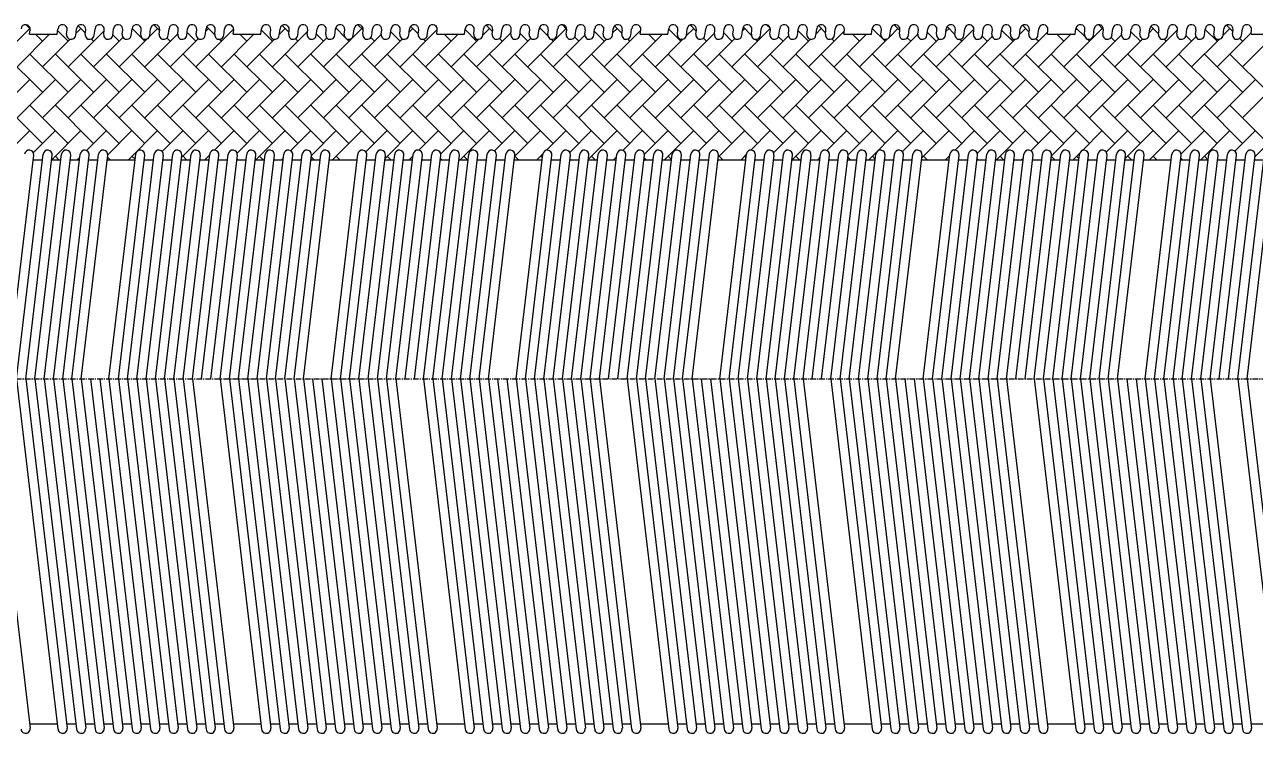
# Model space of a CAD drawing. Extents: x 3 to 1169, y 0 to 271.
# Drawn here: x 618.9 to 891.5, y 114 to 271 of the extents above; entities that cross this region are included whole.
import ezdxf

# ---------------------------------------------------------------- set-up
doc = ezdxf.new("R2010")
doc.units = 0
doc.linetypes.add('CENTER', pattern=[2, 1.25, -0.25, 0.25, -0.25])
doc.layers.get('0').update_dxf_attribs({"linetype": 'CONTINUOUS'})
doc.layers.add('CENTER', color=1, linetype='CENTER')

# ---------------------------------------------------------------- blocks, each defined once
blk = doc.blocks.new('*X8')
at = {"color": 0, "linetype": 'CONTINUOUS'}
for p, q in [((620.01, 270.14), (611.53, 261.65)), ((620.09, 270.06), (619.16, 270.99)), ((631.33, 270.14), (630.22, 269.04)), ((632.3, 269.16), (630.71, 270.76)), ((645.47, 267.31), (642.65, 270.13)), ((648.3, 270.14), (646.5, 268.35)), ((648.76, 269.67), (647.48, 270.95)), ((665.19, 270.06), (656.78, 261.65)), ((659.61, 270.14), (658.98, 269.51)), ((660.96, 268.79), (659.21, 270.54)), ((665.15, 270.25), (664.45, 270.95)), ((676.58, 270.14), (675.3, 268.86)), ((677.42, 269.3), (675.9, 270.82)), ((693.55, 270.14), (685.07, 261.65)), ((687.89, 270.14), (687.74, 269.98)), ((689.79, 268.25), (687.78, 270.25)), ((693.88, 269.81), (692.71, 270.98)), ((704.86, 270.14), (704.06, 269.34)), ((706.08, 268.93), (704.38, 270.63)), ((710.11, 270.55), (709.85, 270.82)), ((721.84, 270.14), (720.38, 268.69)), ((722.54, 269.44), (721.1, 270.88)), ((738.81, 270.14), (730.32, 261.65)), ((733.15, 270.14), (732.82, 269.81)), ((734.79, 268.5), (732.92, 270.37)), ((738.99, 269.95), (737.95, 270.99)), ((750.12, 270.14), (749.14, 269.16)), ((751.19, 269.07), (749.55, 270.71)), ((764.26, 267.31), (761.54, 270.03)), ((767.09, 270.14), (765.45, 268.5)), ((767.65, 269.58), (766.3, 270.93)), ((784.06, 270.14), (775.58, 261.65)), ((778.4, 270.14), (777.89, 269.63)), ((779.86, 268.68), (778.07, 270.47)), ((784.08, 270.12), (783.22, 270.98)), ((795.37, 270.14), (794.22, 268.98)), ((796.31, 269.21), (794.74, 270.78)), ((806.69, 270.14), (806.65, 270.1)), ((809.52, 267.31), (806.66, 270.17)), ((812.34, 270.14), (810.46, 268.25)), ((812.77, 269.72), (811.52, 270.96)), ((829.19, 270.02), (820.83, 261.65)), ((823.66, 270.14), (822.97, 269.46)), ((824.96, 268.83), (823.23, 270.57)), ((829.13, 270.33), (828.53, 270.93)), ((840.63, 270.14), (839.3, 268.81)), ((841.43, 269.34), (839.93, 270.84)), ((857.6, 270.14), (849.11, 261.65)), ((851.94, 270.14), (851.73, 269.93)), ((853.74, 268.34), (851.79, 270.29)), ((857.89, 269.85), (856.75, 270.99)), ((868.91, 270.14), (868.05, 269.28)), ((870.08, 268.97), (868.4, 270.65)), ((885.88, 270.14), (884.38, 268.63)), ((886.54, 269.48), (885.13, 270.9)), ((624.38, 268.86), (617.18, 261.65)), ((622.84, 267.31), (621.3, 268.86)), ((628.94, 267.75), (622.84, 261.65)), ((628.5, 267.31), (626.19, 269.62)), ((636.46, 269.61), (628.5, 261.65)), ((634.15, 267.31), (633.66, 267.8)), ((640.65, 268.15), (634.15, 261.65)), ((639.81, 267.31), (638.39, 268.73)), ((645.96, 267.8), (639.81, 261.65)), ((652.78, 268.97), (645.47, 261.65)), ((651.12, 267.31), (650.4, 268.04)), ((657.34, 267.87), (651.12, 261.65)), ((656.78, 267.31), (654.85, 269.24)), ((662.44, 267.31), (662.02, 267.73)), ((669.64, 268.86), (662.44, 261.65)), ((668.09, 267.31), (666.55, 268.86)), ((674.17, 267.73), (668.09, 261.65)), ((673.75, 267.31), (671.31, 269.75)), ((681.54, 269.44), (673.75, 261.65)), ((679.41, 267.31), (678.86, 267.86)), ((685.82, 268.06), (679.41, 261.65)), ((685.07, 267.31), (683.5, 268.87)), ((690.72, 267.31), (690.18, 267.85)), ((697.86, 268.79), (690.72, 261.65)), ((696.38, 267.31), (695.57, 268.12)), ((702.55, 267.82), (696.38, 261.65)), ((702.04, 267.31), (699.97, 269.38)), ((710.29, 269.91), (702.04, 261.65)), ((707.69, 267.31), (707.26, 267.74)), ((714.89, 268.86), (707.69, 261.65)), ((713.35, 267.31), (711.81, 268.86)), ((719.42, 267.73), (713.35, 261.65)), ((719.01, 267.31), (716.43, 269.89)), ((726.62, 269.26), (719.01, 261.65)), ((724.66, 267.31), (724.06, 267.92)), ((730.99, 267.99), (724.66, 261.65)), ((730.32, 267.31), (728.62, 269.01)), ((735.98, 267.31), (735.53, 267.75)), ((742.96, 268.64), (735.98, 261.65)), ((741.63, 267.31), (740.73, 268.21)), ((747.76, 267.78), (741.63, 261.65)), ((747.29, 267.31), (745.08, 269.52)), ((755.37, 269.74), (747.29, 261.65)), ((752.95, 267.31), (752.48, 267.78)), ((760.15, 268.86), (752.95, 261.65)), ((758.6, 267.31), (757.06, 268.86)), ((764.7, 267.75), (758.6, 261.65)), ((771.69, 269.09), (764.26, 261.65)), ((769.92, 267.31), (769.25, 267.98)), ((776.18, 267.92), (769.92, 261.65)), ((775.58, 267.31), (773.74, 269.15)), ((781.23, 267.31), (780.82, 267.73)), ((788.09, 268.51), (781.23, 261.65)), ((786.89, 267.31), (785.89, 268.31)), ((792.98, 267.74), (786.89, 261.65)), ((792.55, 267.31), (790.2, 269.66)), ((800.45, 269.56), (792.55, 261.65)), ((798.2, 267.31), (797.69, 267.82)), ((805.4, 268.86), (798.2, 261.65)), ((803.86, 267.31), (802.31, 268.86)), ((810.05, 267.85), (803.86, 261.65)), ((816.77, 268.91), (809.52, 261.65)), ((815.17, 267.31), (814.42, 268.06)), ((821.37, 267.86), (815.17, 261.65)), ((820.83, 267.31), (818.85, 269.29)), ((826.49, 267.31), (826.07, 267.73)), ((833.22, 268.39), (826.49, 261.65)), ((832.14, 267.31), (831.03, 268.42)), ((838.22, 267.73), (832.14, 261.65)), ((837.8, 267.31), (835.31, 269.8)), ((845.53, 269.38), (837.8, 261.65)), ((843.46, 267.31), (842.9, 267.87)), ((850.66, 268.86), (843.46, 261.65)), ((849.11, 267.31), (847.57, 268.86)), ((854.77, 267.31), (854.28, 267.81)), ((861.86, 268.74), (854.77, 261.65)), ((860.43, 267.31), (859.59, 268.15)), ((866.58, 267.81), (860.43, 261.65)), ((866.08, 267.31), (863.97, 269.43)), ((874.29, 269.86), (866.08, 261.65)), ((871.74, 267.31), (871.3, 267.75)), ((878.37, 268.28), (871.74, 261.65)), ((877.4, 267.31), (876.16, 268.55)), ((883.48, 267.73), (877.4, 261.65)), ((883.06, 267.31), (880.43, 269.94)), ((890.61, 269.21), (883.06, 261.65)), ((888.71, 267.31), (888.09, 267.94)), ((895.91, 268.86), (888.71, 261.65)), ((622.84, 256), (614.35, 264.48)), ((628.5, 256), (620.01, 264.48)), ((634.15, 256), (625.67, 264.48)), ((639.81, 256), (631.33, 264.48)), ((645.47, 256), (636.98, 264.48)), ((651.12, 256), (642.64, 264.48)), ((656.78, 256), (648.3, 264.48)), ((662.44, 256), (653.95, 264.48)), ((668.09, 256), (659.61, 264.48)), ((673.75, 256), (665.27, 264.48)), ((679.41, 256), (670.92, 264.48)), ((685.07, 256), (676.58, 264.48)), ((690.72, 256), (682.24, 264.48)), ((696.38, 256), (687.89, 264.48)), ((702.04, 256), (693.55, 264.48)), ((707.69, 256), (699.21, 264.48)), ((713.35, 256), (704.86, 264.48)), ((719.01, 256), (710.52, 264.48)), ((724.66, 256), (716.18, 264.48)), ((730.32, 256), (721.84, 264.48)), ((735.98, 256), (727.49, 264.48)), ((741.63, 256), (733.15, 264.48)), ((747.29, 256), (738.81, 264.48)), ((752.95, 256), (744.46, 264.48)), ((758.6, 256), (750.12, 264.48)), ((764.26, 256), (755.78, 264.48)), ((769.92, 256), (761.43, 264.48)), ((775.58, 256), (767.09, 264.48)), ((781.23, 256), (772.75, 264.48)), ((786.89, 256), (778.4, 264.48)), ((792.55, 256), (784.06, 264.48)), ((798.2, 256), (789.72, 264.48)), ((803.86, 256), (795.37, 264.48)), ((809.52, 256), (801.03, 264.48)), ((815.17, 256), (806.69, 264.48)), ((820.83, 256), (812.34, 264.48)), ((826.49, 256), (818, 264.48)), ((832.14, 256), (823.66, 264.48)), ((837.8, 256), (829.32, 264.48)), ((843.46, 256), (834.97, 264.48)), ((849.11, 256), (840.63, 264.48)), ((854.77, 256), (846.29, 264.48)), ((860.43, 256), (851.94, 264.48)), ((866.08, 256), (857.6, 264.48)), ((871.74, 256), (863.26, 264.48)), ((877.4, 256), (868.91, 264.48)), ((883.06, 256), (874.57, 264.48)), ((888.71, 256), (880.23, 264.48)), ((894.37, 256), (885.88, 264.48)), ((620.01, 258.83), (611.53, 250.34)), ((625.67, 258.83), (617.18, 250.34)), ((631.33, 258.83), (622.84, 250.34)), ((636.98, 258.83), (628.5, 250.34)), ((642.64, 258.83), (634.15, 250.34)), ((648.3, 258.83), (639.81, 250.34)), ((653.95, 258.83), (645.47, 250.34)), ((659.61, 258.83), (651.12, 250.34)), ((665.27, 258.83), (656.78, 250.34)), ((670.92, 258.83), (662.44, 250.34)), ((676.58, 258.83), (668.09, 250.34)), ((682.24, 258.83), (673.75, 250.34)), ((687.89, 258.83), (679.41, 250.34)), ((693.55, 258.83), (685.07, 250.34)), ((699.21, 258.83), (690.72, 250.34)), ((704.86, 258.83), (696.38, 250.34)), ((710.52, 258.83), (702.04, 250.34)), ((716.18, 258.83), (707.69, 250.34)), ((721.84, 258.83), (713.35, 250.34)), ((727.49, 258.83), (719.01, 250.34)), ((733.15, 258.83), (724.66, 250.34)), ((738.81, 258.83), (730.32, 250.34)), ((744.46, 258.83), (735.98, 250.34)), ((750.12, 258.83), (741.63, 250.34)), ((755.78, 258.83), (747.29, 250.34)), ((761.43, 258.83), (752.95, 250.34)), ((767.09, 258.83), (758.6, 250.34)), ((772.75, 258.83), (764.26, 250.34)), ((778.4, 258.83), (769.92, 250.34)), ((784.06, 258.83), (775.58, 250.34)), ((789.72, 258.83), (781.23, 250.34)), ((795.37, 258.83), (786.89, 250.34)), ((801.03, 258.83), (792.55, 250.34)), ((806.69, 258.83), (798.2, 250.34)), ((812.34, 258.83), (803.86, 250.34)), ((818, 258.83), (809.52, 250.34)), ((823.66, 258.83), (815.17, 250.34)), ((829.32, 258.83), (820.83, 250.34)), ((834.97, 258.83), (826.49, 250.34)), ((840.63, 258.83), (832.14, 250.34)), ((846.29, 258.83), (837.8, 250.34)), ((851.94, 258.83), (843.46, 250.34)), ((857.6, 258.83), (849.11, 250.34)), ((863.26, 258.83), (854.77, 250.34)), ((868.91, 258.83), (860.43, 250.34)), ((874.57, 258.83), (866.08, 250.34)), ((880.23, 258.83), (871.74, 250.34)), ((885.88, 258.83), (877.4, 250.34)), ((891.54, 258.83), (883.06, 250.34)), ((897.2, 258.83), (888.71, 250.34)), ((622.84, 244.68), (614.35, 253.17)), ((628.5, 244.68), (620.01, 253.17)), ((634.15, 244.68), (625.67, 253.17)), ((639.81, 244.68), (631.33, 253.17)), ((645.47, 244.68), (636.98, 253.17)), ((651.12, 244.68), (642.64, 253.17)), ((656.78, 244.68), (648.3, 253.17)), ((662.44, 244.68), (653.95, 253.17)), ((668.09, 244.68), (659.61, 253.17)), ((673.75, 244.68), (665.27, 253.17)), ((679.41, 244.68), (670.92, 253.17)), ((685.07, 244.68), (676.58, 253.17)), ((690.72, 244.68), (682.24, 253.17)), ((696.38, 244.68), (687.89, 253.17)), ((702.04, 244.68), (693.55, 253.17)), ((707.69, 244.68), (699.21, 253.17)), ((713.35, 244.68), (704.86, 253.17)), ((719.01, 244.68), (710.52, 253.17)), ((724.66, 244.68), (716.18, 253.17)), ((730.32, 244.68), (721.84, 253.17)), ((735.98, 244.68), (727.49, 253.17)), ((741.63, 244.68), (733.15, 253.17)), ((747.29, 244.68), (738.81, 253.17)), ((752.95, 244.68), (744.46, 253.17)), ((758.6, 244.68), (750.12, 253.17)), ((764.26, 244.68), (755.78, 253.17)), ((769.92, 244.68), (761.43, 253.17)), ((775.58, 244.68), (767.09, 253.17)), ((781.23, 244.68), (772.75, 253.17)), ((786.89, 244.68), (778.4, 253.17)), ((792.55, 244.68), (784.06, 253.17)), ((798.2, 244.68), (789.72, 253.17)), ((803.86, 244.68), (795.37, 253.17)), ((809.52, 244.68), (801.03, 253.17)), ((815.17, 244.68), (806.69, 253.17)), ((820.83, 244.68), (812.34, 253.17)), ((826.49, 244.68), (818, 253.17)), ((832.14, 244.68), (823.66, 253.17)), ((837.8, 244.68), (829.32, 253.17)), ((843.46, 244.68), (834.97, 253.17)), ((849.11, 244.68), (840.63, 253.17)), ((854.77, 244.68), (846.29, 253.17)), ((860.43, 244.68), (851.94, 253.17)), ((866.08, 244.68), (857.6, 253.17)), ((871.74, 244.68), (863.26, 253.17)), ((877.4, 244.68), (868.91, 253.17)), ((883.06, 244.68), (874.57, 253.17)), ((888.71, 244.68), (880.23, 253.17)), ((894.37, 244.68), (885.88, 253.17)), ((620.01, 247.51), (615.69, 243.19)), ((625.67, 247.51), (620.79, 242.63)), ((631.33, 247.51), (624.87, 241.06)), ((636.98, 247.51), (632.58, 243.11)), ((642.64, 247.51), (637.3, 242.17)), ((648.3, 247.51), (641.84, 241.06)), ((653.95, 247.51), (649.32, 242.88)), ((659.61, 247.51), (653.63, 241.53)), ((665.27, 247.51), (660.95, 243.19)), ((670.92, 247.51), (665.93, 242.52)), ((676.58, 247.51), (670.12, 241.06)), ((682.24, 247.51), (677.78, 243.06)), ((687.89, 247.51), (682.39, 242)), ((693.55, 247.51), (687.09, 241.06)), ((699.21, 247.51), (694.49, 242.79)), ((704.86, 247.51), (698.71, 241.36)), ((710.52, 247.51), (706.18, 243.17)), ((716.18, 247.51), (711.07, 242.4)), ((721.84, 247.51), (715.38, 241.06)), ((727.49, 247.51), (722.98, 243)), ((733.15, 247.51), (727.46, 241.83)), ((738.81, 247.51), (734.47, 243.17)), ((744.46, 247.51), (739.65, 242.7)), ((750.12, 247.51), (743.79, 241.18)), ((755.78, 247.51), (751.4, 243.14)), ((761.43, 247.51), (756.19, 242.27)), ((767.09, 247.51), (760.63, 241.06)), ((772.75, 247.51), (768.16, 242.93)), ((778.4, 247.51), (772.54, 241.65)), ((784.06, 247.51), (779.74, 243.19)), ((789.72, 247.51), (784.8, 242.6)), ((795.37, 247.51), (788.92, 241.06)), ((801.03, 247.51), (796.61, 243.1)), ((806.69, 247.51), (801.3, 242.12)), ((812.34, 247.51), (805.89, 241.06)), ((818, 247.51), (813.34, 242.85)), ((823.66, 247.51), (817.62, 241.48)), ((829.32, 247.51), (824.99, 243.19)), ((834.97, 247.51), (829.95, 242.49)), ((840.63, 247.51), (834.17, 241.06)), ((846.29, 247.51), (841.81, 243.04)), ((851.94, 247.51), (846.38, 241.95)), ((857.6, 247.51), (853.22, 243.13)), ((863.26, 247.51), (858.51, 242.76)), ((868.91, 247.51), (862.7, 241.3)), ((874.57, 247.51), (868.11, 241.06)), ((880.23, 247.51), (875.08, 242.36)), ((885.88, 247.51), (879.43, 241.06)), ((891.54, 247.51), (887, 242.98)), ((897.2, 247.51), (891.46, 241.77)), ((620.81, 241.06), (620.78, 241.09)), ((626.47, 241.06), (625.67, 241.86)), ((631.07, 241.6), (630.53, 241.06)), ((637.78, 241.06), (637.24, 241.6)), ((643.32, 241.17), (642.64, 241.86)), ((654.75, 241.06), (653.95, 241.86)), ((659.83, 242.08), (658.81, 241.06)), ((659.78, 241.68), (659.61, 241.86)), ((666.07, 241.06), (665.89, 241.23)), ((671.72, 241.06), (670.92, 241.86)), ((676.15, 241.43), (675.78, 241.06)), ((683.04, 241.06), (682.35, 241.74)), ((688.69, 241.06), (687.89, 241.86)), ((700.01, 241.06), (699.21, 241.86)), ((704.91, 241.9), (704.06, 241.06)), ((704.9, 241.82), (704.86, 241.86)), ((711.32, 241.06), (711.01, 241.37)), ((716.98, 241.06), (716.18, 241.86)), ((721.23, 241.25), (721.04, 241.06)), ((728.29, 241.06), (727.49, 241.86)), ((733.67, 242.38), (732.35, 241.06)), ((733.56, 241.45), (733.15, 241.86)), ((745.26, 241.06), (744.46, 241.86)), ((749.99, 241.72), (749.32, 241.06)), ((756.58, 241.06), (756.13, 241.51)), ((762.21, 241.08), (761.43, 241.86)), ((766.31, 241.08), (766.29, 241.06)), ((773.55, 241.06), (772.75, 241.86)), ((778.74, 242.2), (777.6, 241.06)), ((778.67, 241.59), (778.4, 241.86)), ((784.86, 241.06), (784.78, 241.13)), ((790.52, 241.06), (789.72, 241.86)), ((795.07, 241.55), (794.57, 241.06)), ((801.83, 241.06), (801.24, 241.64)), ((807.33, 241.22), (806.69, 241.86)), ((818.8, 241.06), (818, 241.86)), ((823.82, 242.02), (822.86, 241.06)), ((823.79, 241.73), (823.66, 241.86)), ((830.11, 241.06), (829.9, 241.27)), ((835.77, 241.06), (834.97, 241.86)), ((840.15, 241.37), (839.83, 241.06)), ((847.09, 241.06), (846.36, 241.78)), ((852.61, 242.52), (851.14, 241.06)), ((852.44, 241.35), (851.94, 241.86)), ((864.06, 241.06), (863.26, 241.86)), ((869.71, 241.06), (868.91, 241.86)), ((875.37, 241.06), (875.02, 241.41)), ((881.03, 241.06), (880.23, 241.86)), ((885.23, 241.2), (885.08, 241.06))]:
    blk.add_line(p, q, dxfattribs=at)

msp = doc.modelspace()

# ---------------------------------------------------------------- linework, layer by layer
at = {"color": 7, "linetype": 'CONTINUOUS'}
for p, q in [((626.1, 268.86), (626.25, 270.09)), ((630.17, 268.62), (630.35, 270.09)), ((634.27, 268.62), (634.45, 270.09)), ((638.37, 268.62), (638.55, 270.09)), ((642.47, 268.62), (642.65, 270.09)), ((646.57, 268.62), (646.75, 270.09)), ((650.67, 268.62), (650.85, 270.09)), ((654.77, 268.62), (654.95, 270.09)), ((658.87, 268.62), (659.05, 270.09)), ((662.97, 268.62), (663.15, 270.09)), ((671.2, 268.86), (671.35, 270.09)), ((675.27, 268.62), (675.45, 270.09)), ((679.37, 268.62), (679.55, 270.09)), ((683.47, 268.62), (683.65, 270.09)), ((687.57, 268.62), (687.75, 270.09)), ((691.67, 268.62), (691.85, 270.09)), ((695.77, 268.62), (695.95, 270.09)), ((699.87, 268.62), (700.05, 270.09)), ((703.97, 268.62), (704.15, 270.09)), ((708.07, 268.62), (708.25, 270.09)), ((716.3, 268.86), (716.45, 270.09)), ((720.37, 268.62), (720.55, 270.09)), ((724.47, 268.62), (724.65, 270.09)), ((728.57, 268.62), (728.75, 270.09)), ((732.67, 268.62), (732.85, 270.09)), ((736.77, 268.62), (736.95, 270.09)), ((740.87, 268.62), (741.05, 270.09)), ((744.97, 268.62), (745.15, 270.09)), ((749.07, 268.62), (749.25, 270.09)), ((753.17, 268.62), (753.35, 270.09)), ((761.4, 268.86), (761.55, 270.09)), ((765.47, 268.62), (765.65, 270.09)), ((769.57, 268.62), (769.75, 270.09)), ((773.67, 268.62), (773.85, 270.09)), ((777.77, 268.62), (777.95, 270.09)), ((781.87, 268.62), (782.05, 270.09)), ((785.97, 268.62), (786.15, 270.09)), ((790.07, 268.62), (790.25, 270.09)), ((794.17, 268.62), (794.35, 270.09)), ((798.27, 268.62), (798.45, 270.09)), ((806.5, 268.86), (806.65, 270.09)), ((810.57, 268.62), (810.75, 270.09)), ((814.67, 268.62), (814.85, 270.09)), ((818.77, 268.62), (818.95, 270.09)), ((822.87, 268.62), (823.05, 270.09)), ((826.97, 268.62), (827.15, 270.09)), ((831.07, 268.62), (831.25, 270.09)), ((835.17, 268.62), (835.35, 270.09)), ((839.27, 268.62), (839.45, 270.09)), ((843.37, 268.62), (843.55, 270.09)), ((851.6, 268.86), (851.75, 270.09)), ((855.67, 268.62), (855.85, 270.09)), ((859.77, 268.62), (859.95, 270.09)), ((863.87, 268.62), (864.05, 270.09)), ((867.97, 268.62), (868.15, 270.09)), ((872.07, 268.62), (872.25, 270.09)), ((876.17, 268.62), (876.35, 270.09)), ((880.27, 268.62), (880.45, 270.09)), ((884.37, 268.62), (884.55, 270.09)), ((888.47, 268.62), (888.65, 270.09)), ((619.97, 268.86), (620.09, 269.85)), ((619.97, 268.86), (626.1, 268.86)), ((628.17, 268.86), (628.29, 269.85)), ((632.27, 268.86), (632.39, 269.85)), ((636.37, 268.86), (636.49, 269.85)), ((640.47, 268.86), (640.59, 269.85)), ((644.57, 268.86), (644.69, 269.85)), ((648.67, 268.86), (648.79, 269.85)), ((652.77, 268.86), (652.89, 269.85)), ((656.87, 268.86), (656.99, 269.85)), ((660.97, 268.86), (661.09, 269.85)), ((665.07, 268.86), (665.19, 269.85)), ((665.07, 268.86), (671.2, 268.86)), ((673.27, 268.86), (673.39, 269.85)), ((677.37, 268.86), (677.49, 269.85)), ((681.47, 268.86), (681.59, 269.85)), ((685.57, 268.86), (685.69, 269.85)), ((689.67, 268.86), (689.79, 269.85)), ((693.77, 268.86), (693.89, 269.85)), ((697.87, 268.86), (697.99, 269.85)), ((701.97, 268.86), (702.09, 269.85)), ((706.07, 268.86), (706.19, 269.85)), ((710.17, 268.86), (710.29, 269.85)), ((710.17, 268.86), (716.3, 268.86)), ((718.37, 268.86), (718.49, 269.85)), ((722.47, 268.86), (722.59, 269.85)), ((726.57, 268.86), (726.69, 269.85)), ((730.67, 268.86), (730.79, 269.85)), ((734.77, 268.86), (734.89, 269.85)), ((738.87, 268.86), (738.99, 269.85)), ((742.97, 268.86), (743.09, 269.85)), ((747.07, 268.86), (747.19, 269.85)), ((751.17, 268.86), (751.29, 269.85)), ((755.27, 268.86), (755.39, 269.85)), ((755.27, 268.86), (761.4, 268.86)), ((763.47, 268.86), (763.59, 269.85)), ((767.57, 268.86), (767.69, 269.85)), ((771.67, 268.86), (771.79, 269.85)), ((775.77, 268.86), (775.89, 269.85)), ((779.87, 268.86), (779.99, 269.85)), ((783.97, 268.86), (784.09, 269.85)), ((788.07, 268.86), (788.19, 269.85)), ((792.17, 268.86), (792.29, 269.85)), ((796.27, 268.86), (796.39, 269.85)), ((800.37, 268.86), (800.49, 269.85)), ((800.37, 268.86), (806.5, 268.86)), ((808.57, 268.86), (808.69, 269.85)), ((812.67, 268.86), (812.79, 269.85)), ((816.77, 268.86), (816.89, 269.85)), ((820.87, 268.86), (820.99, 269.85)), ((824.97, 268.86), (825.09, 269.85)), ((829.07, 268.86), (829.19, 269.85)), ((833.17, 268.86), (833.29, 269.85)), ((837.27, 268.86), (837.39, 269.85)), ((841.37, 268.86), (841.49, 269.85)), ((845.47, 268.86), (845.59, 269.85)), ((845.47, 268.86), (851.6, 268.86)), ((853.67, 268.86), (853.79, 269.85)), ((857.77, 268.86), (857.89, 269.85)), ((861.87, 268.86), (861.99, 269.85)), ((865.97, 268.86), (866.09, 269.85)), ((870.07, 268.86), (870.19, 269.85)), ((874.17, 268.86), (874.29, 269.85)), ((878.27, 268.86), (878.39, 269.85)), ((882.37, 268.86), (882.49, 269.85)), ((886.47, 268.86), (886.59, 269.85)), ((890.57, 268.86), (890.69, 269.85)), ((890.57, 268.86), (896.7, 268.86)), ((615.02, 192.49), (620.89, 242.05)), ((617.05, 192.49), (622.96, 242.29)), ((619.12, 192.49), (624.99, 242.05)), ((620.77, 241.06), (622.81, 241.06)), ((621.15, 192.49), (627.06, 242.29)), ((623.22, 192.49), (629.09, 242.05)), ((624.87, 241.06), (626.91, 241.06)), ((625.25, 192.49), (631.16, 242.29)), ((627.32, 192.49), (633.19, 242.05)), ((628.97, 241.06), (631.01, 241.06)), ((629.35, 192.49), (635.26, 242.29)), ((631.42, 192.49), (637.29, 242.05)), ((633.07, 241.06), (635.11, 241.06)), ((637.17, 241.06), (643.31, 241.06)), ((637.55, 192.49), (643.46, 242.29)), ((639.62, 192.49), (645.49, 242.05)), ((641.65, 192.49), (647.56, 242.29)), ((643.72, 192.49), (649.59, 242.05)), ((645.37, 241.06), (647.41, 241.06)), ((645.75, 192.49), (651.66, 242.29)), ((647.82, 192.49), (653.69, 242.05)), ((649.47, 241.06), (651.51, 241.06)), ((649.85, 192.49), (655.76, 242.29)), ((651.92, 192.49), (657.79, 242.05)), ((653.57, 241.06), (655.61, 241.06)), ((653.95, 192.49), (659.86, 242.29)), ((656.02, 192.49), (661.89, 242.05)), ((657.67, 241.06), (659.71, 241.06)), ((658.05, 192.49), (663.96, 242.29)), ((660.12, 192.49), (665.99, 242.05)), ((661.77, 241.06), (663.81, 241.06)), ((662.15, 192.49), (668.06, 242.29)), ((664.22, 192.49), (670.09, 242.05)), ((665.87, 241.06), (667.91, 241.06)), ((666.25, 192.49), (672.16, 242.29)), ((668.32, 192.49), (674.19, 242.05)), ((669.97, 241.06), (672.01, 241.06)), ((670.35, 192.49), (676.26, 242.29)), ((672.42, 192.49), (678.29, 242.05)), ((674.07, 241.06), (676.11, 241.06)), ((674.45, 192.49), (680.36, 242.29)), ((676.52, 192.49), (682.39, 242.05)), ((678.17, 241.06), (680.21, 241.06)), ((678.55, 192.49), (684.46, 242.29)), ((680.62, 192.49), (686.49, 242.05)), ((682.27, 241.06), (684.31, 241.06)), ((686.37, 241.06), (692.51, 241.06)), ((686.75, 192.49), (692.66, 242.29)), ((688.82, 192.49), (694.69, 242.05)), ((690.85, 192.49), (696.76, 242.29)), ((692.92, 192.49), (698.79, 242.05)), ((694.57, 241.06), (696.61, 241.06)), ((694.95, 192.49), (700.86, 242.29)), ((697.02, 192.49), (702.89, 242.05)), ((698.67, 241.06), (700.71, 241.06)), ((699.05, 192.49), (704.96, 242.29)), ((701.12, 192.49), (706.99, 242.05)), ((702.77, 241.06), (704.81, 241.06)), ((703.15, 192.49), (709.06, 242.29)), ((705.22, 192.49), (711.09, 242.05)), ((706.87, 241.06), (708.91, 241.06)), ((707.25, 192.49), (713.16, 242.29)), ((709.32, 192.49), (715.19, 242.05)), ((710.97, 241.06), (713.01, 241.06)), ((711.35, 192.49), (717.26, 242.29)), ((713.42, 192.49), (719.29, 242.05)), ((715.07, 241.06), (717.11, 241.06)), ((715.45, 192.49), (721.36, 242.29)), ((717.52, 192.49), (723.39, 242.05)), ((719.17, 241.06), (721.21, 241.06)), ((719.55, 192.49), (725.46, 242.29)), ((721.62, 192.49), (727.49, 242.05)), ((723.27, 241.06), (725.31, 241.06)), ((727.37, 241.06), (733.51, 241.06)), ((727.75, 192.49), (733.66, 242.29)), ((729.82, 192.49), (735.69, 242.05)), ((731.85, 192.49), (737.76, 242.29)), ((733.92, 192.49), (739.79, 242.05)), ((735.57, 241.06), (737.61, 241.06)), ((735.95, 192.49), (741.86, 242.29)), ((738.02, 192.49), (743.89, 242.05)), ((739.67, 241.06), (741.71, 241.06)), ((740.05, 192.49), (745.96, 242.29)), ((742.12, 192.49), (747.99, 242.05)), ((743.77, 241.06), (745.81, 241.06)), ((744.15, 192.49), (750.06, 242.29)), ((746.22, 192.49), (752.09, 242.05)), ((747.87, 241.06), (749.91, 241.06)), ((748.25, 192.49), (754.16, 242.29)), ((750.32, 192.49), (756.19, 242.05)), ((751.97, 241.06), (754.01, 241.06)), ((752.35, 192.49), (758.26, 242.29)), ((754.42, 192.49), (760.29, 242.05)), ((756.07, 241.06), (758.11, 241.06)), ((756.45, 192.49), (762.36, 242.29)), ((758.52, 192.49), (764.39, 242.05)), ((760.17, 241.06), (762.21, 241.06)), ((760.55, 192.49), (766.46, 242.29)), ((762.62, 192.49), (768.49, 242.05)), ((764.27, 241.06), (766.31, 241.06)), ((764.65, 192.49), (770.56, 242.29)), ((766.72, 192.49), (772.59, 242.05)), ((768.37, 241.06), (770.41, 241.06)), ((772.47, 241.06), (778.61, 241.06)), ((772.85, 192.49), (778.76, 242.29)), ((774.92, 192.49), (780.79, 242.05)), ((776.95, 192.49), (782.86, 242.29)), ((779.02, 192.49), (784.89, 242.05)), ((780.67, 241.06), (782.71, 241.06)), ((781.05, 192.49), (786.96, 242.29)), ((783.12, 192.49), (788.99, 242.05)), ((784.77, 241.06), (786.81, 241.06)), ((785.15, 192.49), (791.06, 242.29)), ((787.22, 192.49), (793.09, 242.05)), ((788.87, 241.06), (790.91, 241.06)), ((789.25, 192.49), (795.16, 242.29)), ((791.32, 192.49), (797.19, 242.05)), ((792.97, 241.06), (795.01, 241.06)), ((793.35, 192.49), (799.26, 242.29)), ((795.42, 192.49), (801.29, 242.05)), ((797.07, 241.06), (799.11, 241.06)), ((797.45, 192.49), (803.36, 242.29)), ((799.52, 192.49), (805.39, 242.05)), ((801.17, 241.06), (803.21, 241.06)), ((801.55, 192.49), (807.46, 242.29)), ((803.62, 192.49), (809.49, 242.05)), ((805.27, 241.06), (807.31, 241.06)), ((805.65, 192.49), (811.56, 242.29)), ((807.72, 192.49), (813.59, 242.05)), ((809.37, 241.06), (811.41, 241.06)), ((809.75, 192.49), (815.66, 242.29)), ((811.82, 192.49), (817.69, 242.05)), ((813.47, 241.06), (815.51, 241.06)), ((817.57, 241.06), (823.71, 241.06)), ((817.95, 192.49), (823.86, 242.29)), ((820.02, 192.49), (825.89, 242.05)), ((822.05, 192.49), (827.96, 242.29)), ((824.12, 192.49), (829.99, 242.05)), ((825.77, 241.06), (827.81, 241.06)), ((826.15, 192.49), (832.06, 242.29)), ((828.22, 192.49), (834.09, 242.05)), ((829.87, 241.06), (831.91, 241.06)), ((830.25, 192.49), (836.16, 242.29)), ((832.32, 192.49), (838.19, 242.05)), ((833.97, 241.06), (836.01, 241.06)), ((834.35, 192.49), (840.26, 242.29)), ((836.42, 192.49), (842.29, 242.05)), ((838.07, 241.06), (840.11, 241.06)), ((838.45, 192.49), (844.36, 242.29)), ((840.52, 192.49), (846.39, 242.05)), ((842.17, 241.06), (844.21, 241.06)), ((842.55, 192.49), (848.46, 242.29)), ((844.62, 192.49), (850.49, 242.05)), ((846.27, 241.06), (848.31, 241.06)), ((846.65, 192.49), (852.56, 242.29)), ((848.72, 192.49), (854.59, 242.05)), ((850.37, 241.06), (852.41, 241.06)), ((850.75, 192.49), (856.66, 242.29)), ((852.82, 192.49), (858.69, 242.05)), ((854.47, 241.06), (856.51, 241.06)), ((854.85, 192.49), (860.76, 242.29)), ((856.92, 192.49), (862.79, 242.05)), ((858.57, 241.06), (860.61, 241.06)), ((858.95, 192.49), (864.86, 242.29)), ((861.02, 192.49), (866.89, 242.05)), ((862.67, 241.06), (864.71, 241.06)), ((866.77, 241.06), (872.91, 241.06)), ((867.15, 192.49), (873.06, 242.29)), ((869.22, 192.49), (875.09, 242.05)), ((871.25, 192.49), (877.16, 242.29)), ((873.32, 192.49), (879.19, 242.05)), ((874.97, 241.06), (877.01, 241.06)), ((875.35, 192.49), (881.26, 242.29)), ((877.42, 192.49), (883.29, 242.05)), ((879.07, 241.06), (881.11, 241.06)), ((879.45, 192.49), (885.36, 242.29)), ((881.52, 192.49), (887.39, 242.05)), ((883.17, 241.06), (885.21, 241.06)), ((883.55, 192.49), (889.46, 242.29)), ((885.62, 192.49), (891.49, 242.05)), ((887.27, 241.06), (889.31, 241.06)), ((887.65, 192.49), (893.56, 242.29)), ((889.72, 192.49), (895.59, 242.05)), ((891.37, 241.06), (893.41, 241.06)), ((610.92, 192.49), (620.09, 115.13)), ((617.05, 192.49), (626.25, 114.88)), ((619.12, 192.49), (628.29, 115.13)), ((621.15, 192.49), (630.35, 114.88)), ((623.22, 192.49), (632.39, 115.13)), ((625.25, 192.49), (634.45, 114.88)), ((627.32, 192.49), (636.49, 115.13)), ((629.35, 192.49), (638.55, 114.88)), ((631.42, 192.49), (640.59, 115.13)), ((633.45, 192.49), (642.65, 114.88)), ((635.52, 192.49), (644.69, 115.13)), ((637.55, 192.49), (646.75, 114.88)), ((639.62, 192.49), (648.79, 115.13)), ((641.65, 192.49), (650.85, 114.88)), ((643.72, 192.49), (652.89, 115.13)), ((645.75, 192.49), (654.95, 114.88)), ((647.82, 192.49), (656.99, 115.13)), ((649.85, 192.49), (659.05, 114.88)), ((651.92, 192.49), (661.09, 115.13)), ((653.95, 192.49), (663.15, 114.88)), ((656.02, 192.49), (665.19, 115.13)), ((662.15, 192.49), (671.35, 114.88)), ((664.22, 192.49), (673.39, 115.13)), ((666.25, 192.49), (675.45, 114.88)), ((668.32, 192.49), (677.49, 115.13)), ((670.35, 192.49), (679.55, 114.88)), ((672.42, 192.49), (681.59, 115.13)), ((674.45, 192.49), (683.65, 114.88)), ((676.52, 192.49), (685.69, 115.13)), ((678.55, 192.49), (687.75, 114.88)), ((680.62, 192.49), (689.79, 115.13)), ((682.65, 192.49), (691.85, 114.88)), ((684.72, 192.49), (693.89, 115.13)), ((686.75, 192.49), (695.95, 114.88)), ((688.82, 192.49), (697.99, 115.13)), ((690.85, 192.49), (700.05, 114.88)), ((692.92, 192.49), (702.09, 115.13)), ((694.95, 192.49), (704.15, 114.88)), ((697.02, 192.49), (706.19, 115.13)), ((699.05, 192.49), (708.25, 114.88)), ((701.12, 192.49), (710.29, 115.13)), ((707.25, 192.49), (716.45, 114.88)), ((709.32, 192.49), (718.49, 115.13)), ((711.35, 192.49), (720.55, 114.88)), ((713.42, 192.49), (722.59, 115.13)), ((715.45, 192.49), (724.65, 114.88)), ((717.52, 192.49), (726.69, 115.13)), ((719.55, 192.49), (728.75, 114.88)), ((721.62, 192.49), (730.79, 115.13)), ((723.65, 192.49), (732.85, 114.88)), ((725.72, 192.49), (734.89, 115.13)), ((727.75, 192.49), (736.95, 114.88)), ((729.82, 192.49), (738.99, 115.13)), ((731.85, 192.49), (741.05, 114.88)), ((733.92, 192.49), (743.09, 115.13)), ((735.95, 192.49), (745.15, 114.88)), ((738.02, 192.49), (747.19, 115.13)), ((740.05, 192.49), (749.25, 114.88)), ((742.12, 192.49), (751.29, 115.13)), ((744.15, 192.49), (753.35, 114.88)), ((746.22, 192.49), (755.39, 115.13)), ((752.35, 192.49), (761.55, 114.88)), ((754.42, 192.49), (763.59, 115.13)), ((756.45, 192.49), (765.65, 114.88)), ((758.52, 192.49), (767.69, 115.13)), ((760.55, 192.49), (769.75, 114.88)), ((762.62, 192.49), (771.79, 115.13)), ((764.65, 192.49), (773.85, 114.88)), ((766.72, 192.49), (775.89, 115.13)), ((768.75, 192.49), (777.95, 114.88)), ((770.82, 192.49), (779.99, 115.13)), ((772.85, 192.49), (782.05, 114.88)), ((774.92, 192.49), (784.09, 115.13)), ((776.95, 192.49), (786.15, 114.88)), ((779.02, 192.49), (788.19, 115.13)), ((781.05, 192.49), (790.25, 114.88)), ((783.12, 192.49), (792.29, 115.13)), ((785.15, 192.49), (794.35, 114.88)), ((787.22, 192.49), (796.39, 115.13)), ((789.25, 192.49), (798.45, 114.88)), ((791.32, 192.49), (800.49, 115.13)), ((797.45, 192.49), (806.65, 114.88)), ((799.52, 192.49), (808.69, 115.13)), ((801.55, 192.49), (810.75, 114.88)), ((803.62, 192.49), (812.79, 115.13)), ((805.65, 192.49), (814.85, 114.88)), ((807.72, 192.49), (816.89, 115.13)), ((809.75, 192.49), (818.95, 114.88)), ((811.82, 192.49), (820.99, 115.13)), ((813.85, 192.49), (823.05, 114.88)), ((815.92, 192.49), (825.09, 115.13)), ((817.95, 192.49), (827.15, 114.88)), ((820.02, 192.49), (829.19, 115.13)), ((822.05, 192.49), (831.25, 114.88)), ((824.12, 192.49), (833.29, 115.13)), ((826.15, 192.49), (835.35, 114.88)), ((828.22, 192.49), (837.39, 115.13)), ((830.25, 192.49), (839.45, 114.88)), ((832.32, 192.49), (841.49, 115.13)), ((834.35, 192.49), (843.55, 114.88)), ((836.42, 192.49), (845.59, 115.13)), ((842.55, 192.49), (851.75, 114.88)), ((844.62, 192.49), (853.79, 115.13)), ((846.65, 192.49), (855.85, 114.88)), ((848.72, 192.49), (857.89, 115.13)), ((850.75, 192.49), (859.95, 114.88)), ((852.82, 192.49), (861.99, 115.13)), ((854.85, 192.49), (864.05, 114.88)), ((856.92, 192.49), (866.09, 115.13)), ((858.95, 192.49), (868.15, 114.88)), ((861.02, 192.49), (870.19, 115.13)), ((863.05, 192.49), (872.25, 114.88)), ((865.12, 192.49), (874.29, 115.13)), ((867.15, 192.49), (876.35, 114.88)), ((869.22, 192.49), (878.39, 115.13)), ((871.25, 192.49), (880.45, 114.88)), ((873.32, 192.49), (882.49, 115.13)), ((875.35, 192.49), (884.55, 114.88)), ((877.42, 192.49), (886.59, 115.13)), ((879.45, 192.49), (888.65, 114.88)), ((881.52, 192.49), (890.69, 115.13)), ((887.65, 192.49), (896.85, 114.88)), ((889.72, 192.49), (898.89, 115.13)), ((619.97, 116.12), (626.1, 116.12)), ((628.17, 116.12), (630.2, 116.12)), ((632.27, 116.12), (634.3, 116.12)), ((636.37, 116.12), (638.4, 116.12)), ((640.47, 116.12), (642.5, 116.12)), ((644.57, 116.12), (646.6, 116.12)), ((648.67, 116.12), (650.7, 116.12)), ((652.77, 116.12), (654.8, 116.12)), ((656.87, 116.12), (658.9, 116.12)), ((660.97, 116.12), (663, 116.12)), ((665.07, 116.12), (671.2, 116.12)), ((673.27, 116.12), (675.3, 116.12)), ((677.37, 116.12), (679.4, 116.12)), ((681.47, 116.12), (683.5, 116.12)), ((685.57, 116.12), (687.6, 116.12)), ((689.67, 116.12), (691.7, 116.12)), ((693.77, 116.12), (695.8, 116.12)), ((697.87, 116.12), (699.9, 116.12)), ((701.97, 116.12), (704, 116.12)), ((706.07, 116.12), (708.1, 116.12)), ((710.17, 116.12), (716.3, 116.12)), ((718.37, 116.12), (720.4, 116.12)), ((722.47, 116.12), (724.5, 116.12)), ((726.57, 116.12), (728.6, 116.12)), ((730.67, 116.12), (732.7, 116.12)), ((734.77, 116.12), (736.8, 116.12)), ((738.87, 116.12), (740.9, 116.12)), ((742.97, 116.12), (745, 116.12)), ((747.07, 116.12), (749.1, 116.12)), ((751.17, 116.12), (753.2, 116.12)), ((755.27, 116.12), (761.4, 116.12)), ((763.47, 116.12), (765.5, 116.12)), ((767.57, 116.12), (769.6, 116.12)), ((771.67, 116.12), (773.7, 116.12)), ((775.77, 116.12), (777.8, 116.12)), ((779.87, 116.12), (781.9, 116.12)), ((783.97, 116.12), (786, 116.12)), ((788.07, 116.12), (790.1, 116.12)), ((792.17, 116.12), (794.2, 116.12)), ((796.27, 116.12), (798.3, 116.12)), ((800.37, 116.12), (806.5, 116.12)), ((808.57, 116.12), (810.6, 116.12)), ((812.67, 116.12), (814.7, 116.12)), ((816.77, 116.12), (818.8, 116.12)), ((820.87, 116.12), (822.9, 116.12)), ((824.97, 116.12), (827, 116.12)), ((829.07, 116.12), (831.1, 116.12)), ((833.17, 116.12), (835.2, 116.12)), ((837.27, 116.12), (839.3, 116.12)), ((841.37, 116.12), (843.4, 116.12)), ((845.47, 116.12), (851.6, 116.12)), ((853.67, 116.12), (855.7, 116.12)), ((857.77, 116.12), (859.8, 116.12)), ((861.87, 116.12), (863.9, 116.12)), ((865.97, 116.12), (868, 116.12)), ((870.07, 116.12), (872.1, 116.12)), ((874.17, 116.12), (876.2, 116.12)), ((878.27, 116.12), (880.3, 116.12)), ((882.37, 116.12), (884.4, 116.12)), ((886.47, 116.12), (888.5, 116.12)), ((890.57, 116.12), (896.7, 116.12))]:
    msp.add_line(p, q, dxfattribs=at)
for centre, radius, start, end in [((619.07, 269.97), 1.02, 353.2425, 173.2425), ((627.27, 269.97), 1.02, 353.2425, 173.2425), ((631.37, 269.97), 1.02, 353.2425, 173.2425), ((635.47, 269.97), 1.02, 353.2425, 173.2425), ((639.57, 269.97), 1.02, 353.2425, 173.2425), ((643.67, 269.97), 1.02, 353.2425, 173.2425), ((647.77, 269.97), 1.02, 353.2425, 173.2425), ((651.87, 269.97), 1.02, 353.2425, 173.2425), ((655.97, 269.97), 1.02, 353.2425, 173.2425), ((660.07, 269.97), 1.02, 353.2425, 173.2425), ((664.17, 269.97), 1.02, 353.2425, 173.2425), ((672.37, 269.97), 1.02, 353.2425, 173.2425), ((676.47, 269.97), 1.02, 353.2425, 173.2425), ((680.57, 269.97), 1.02, 353.2425, 173.2425), ((684.67, 269.97), 1.02, 353.2425, 173.2425), ((688.77, 269.97), 1.02, 353.2425, 173.2425), ((692.87, 269.97), 1.02, 353.2425, 173.2425), ((696.97, 269.97), 1.02, 353.2425, 173.2425), ((701.07, 269.97), 1.02, 353.2425, 173.2425), ((705.17, 269.97), 1.02, 353.2425, 173.2425), ((709.27, 269.97), 1.02, 353.2425, 173.2425), ((717.47, 269.97), 1.02, 353.2425, 173.2425), ((721.57, 269.97), 1.02, 353.2425, 173.2425), ((725.67, 269.97), 1.02, 353.2425, 173.2425), ((729.77, 269.97), 1.02, 353.2425, 173.2425), ((733.87, 269.97), 1.02, 353.2425, 173.2425), ((737.97, 269.97), 1.02, 353.2425, 173.2425), ((742.07, 269.97), 1.02, 353.2425, 173.2425), ((746.17, 269.97), 1.02, 353.2425, 173.2425), ((750.27, 269.97), 1.02, 353.2425, 173.2425), ((754.37, 269.97), 1.02, 353.2425, 173.2425), ((762.57, 269.97), 1.02, 353.2425, 173.2425), ((766.67, 269.97), 1.02, 353.2425, 173.2425), ((770.77, 269.97), 1.02, 353.2425, 173.2425), ((774.87, 269.97), 1.02, 353.2425, 173.2425), ((778.97, 269.97), 1.02, 353.2425, 173.2425), ((783.07, 269.97), 1.02, 353.2425, 173.2425), ((787.17, 269.97), 1.02, 353.2425, 173.2425), ((791.27, 269.97), 1.02, 353.2425, 173.2425), ((795.37, 269.97), 1.02, 353.2425, 173.2425), ((799.47, 269.97), 1.02, 353.2425, 173.2425), ((807.67, 269.97), 1.02, 353.2425, 173.2425), ((811.77, 269.97), 1.02, 353.2425, 173.2425), ((815.87, 269.97), 1.02, 353.2425, 173.2425), ((819.97, 269.97), 1.02, 353.2425, 173.2425), ((824.07, 269.97), 1.02, 353.2425, 173.2425), ((828.17, 269.97), 1.02, 353.2425, 173.2425), ((832.27, 269.97), 1.02, 353.2425, 173.2425), ((836.37, 269.97), 1.02, 353.2425, 173.2425), ((840.47, 269.97), 1.02, 353.2425, 173.2425), ((844.57, 269.97), 1.02, 353.2425, 173.2425), ((852.77, 269.97), 1.02, 353.2425, 173.2425), ((856.87, 269.97), 1.02, 353.2425, 173.2425), ((860.97, 269.97), 1.02, 353.2425, 173.2425), ((865.07, 269.97), 1.02, 353.2425, 173.2425), ((869.17, 269.97), 1.02, 353.2425, 173.2425), ((873.27, 269.97), 1.02, 353.2425, 173.2425), ((877.37, 269.97), 1.02, 353.2425, 173.2425), ((881.47, 269.97), 1.02, 353.2425, 173.2425), ((885.57, 269.97), 1.02, 353.2425, 173.2425), ((889.67, 269.97), 1.02, 353.2425, 173.2425), ((629.17, 268.74), 1.01, 173.2425, 353.2425), ((633.27, 268.74), 1.01, 173.2425, 353.2425), ((637.37, 268.74), 1.01, 173.2425, 353.2425), ((641.47, 268.74), 1.01, 173.2425, 353.2425), ((645.57, 268.74), 1.01, 173.2425, 353.2425), ((649.67, 268.74), 1.01, 173.2425, 353.2425), ((653.77, 268.74), 1.01, 173.2425, 353.2425), ((657.87, 268.74), 1.01, 173.2425, 353.2425), ((661.97, 268.74), 1.01, 173.2425, 353.2425), ((674.27, 268.74), 1.01, 173.2425, 353.2425), ((678.37, 268.74), 1.01, 173.2425, 353.2425), ((682.47, 268.74), 1.01, 173.2425, 353.2425), ((686.57, 268.74), 1.01, 173.2425, 353.2425), ((690.67, 268.74), 1.01, 173.2425, 353.2425), ((694.77, 268.74), 1.01, 173.2425, 353.2425), ((698.87, 268.74), 1.01, 173.2425, 353.2425), ((702.97, 268.74), 1.01, 173.2425, 353.2425), ((707.07, 268.74), 1.01, 173.2425, 353.2425), ((719.37, 268.74), 1.01, 173.2425, 353.2425), ((723.47, 268.74), 1.01, 173.2425, 353.2425), ((727.57, 268.74), 1.01, 173.2425, 353.2425), ((731.67, 268.74), 1.01, 173.2425, 353.2425), ((735.77, 268.74), 1.01, 173.2425, 353.2425), ((739.87, 268.74), 1.01, 173.2425, 353.2425), ((743.97, 268.74), 1.01, 173.2425, 353.2425), ((748.07, 268.74), 1.01, 173.2425, 353.2425), ((752.17, 268.74), 1.01, 173.2425, 353.2425), ((764.47, 268.74), 1.01, 173.2425, 353.2425), ((768.57, 268.74), 1.01, 173.2425, 353.2425), ((772.67, 268.74), 1.01, 173.2425, 353.2425), ((776.77, 268.74), 1.01, 173.2425, 353.2425), ((780.87, 268.74), 1.01, 173.2425, 353.2425), ((784.97, 268.74), 1.01, 173.2425, 353.2425), ((789.07, 268.74), 1.01, 173.2425, 353.2425), ((793.17, 268.74), 1.01, 173.2425, 353.2425), ((797.27, 268.74), 1.01, 173.2425, 353.2425), ((809.57, 268.74), 1.01, 173.2425, 353.2425), ((813.67, 268.74), 1.01, 173.2425, 353.2425), ((817.77, 268.74), 1.01, 173.2425, 353.2425), ((821.87, 268.74), 1.01, 173.2425, 353.2425), ((825.97, 268.74), 1.01, 173.2425, 353.2425), ((830.07, 268.74), 1.01, 173.2425, 353.2425), ((834.17, 268.74), 1.01, 173.2425, 353.2425), ((838.27, 268.74), 1.01, 173.2425, 353.2425), ((842.37, 268.74), 1.01, 173.2425, 353.2425), ((854.67, 268.74), 1.01, 173.2425, 353.2425), ((858.77, 268.74), 1.01, 173.2425, 353.2425), ((862.87, 268.74), 1.01, 173.2425, 353.2425), ((866.97, 268.74), 1.01, 173.2425, 353.2425), ((871.07, 268.74), 1.01, 173.2425, 353.2425), ((875.17, 268.74), 1.01, 173.2425, 353.2425), ((879.27, 268.74), 1.01, 173.2425, 353.2425), ((883.37, 268.74), 1.01, 173.2425, 353.2425), ((887.47, 268.74), 1.01, 173.2425, 353.2425), ((619.87, 242.17), 1.02, 353.2425, 173.2425), ((623.97, 242.17), 1.02, 353.2425, 173.2425), ((628.07, 242.17), 1.02, 353.2425, 173.2425), ((632.17, 242.17), 1.02, 353.2425, 173.2425), ((636.27, 242.17), 1.02, 353.2425, 173.2425), ((644.47, 242.17), 1.02, 353.2425, 173.2425), ((648.57, 242.17), 1.02, 353.2425, 173.2425), ((652.67, 242.17), 1.02, 353.2425, 173.2425), ((656.77, 242.17), 1.02, 353.2425, 173.2425), ((660.87, 242.17), 1.02, 353.2425, 173.2425), ((664.97, 242.17), 1.02, 353.2425, 173.2425), ((669.07, 242.17), 1.02, 353.2425, 173.2425), ((673.17, 242.17), 1.02, 353.2425, 173.2425), ((677.27, 242.17), 1.02, 353.2425, 173.2425), ((681.37, 242.17), 1.02, 353.2425, 173.2425), ((685.47, 242.17), 1.02, 353.2425, 173.2425), ((693.67, 242.17), 1.02, 353.2425, 173.2425), ((697.77, 242.17), 1.02, 353.2425, 173.2425), ((701.87, 242.17), 1.02, 353.2425, 173.2425), ((705.97, 242.17), 1.02, 353.2425, 173.2425), ((710.07, 242.17), 1.02, 353.2425, 173.2425), ((714.17, 242.17), 1.02, 353.2425, 173.2425), ((718.27, 242.17), 1.02, 353.2425, 173.2425), ((722.37, 242.17), 1.02, 353.2425, 173.2425), ((726.47, 242.17), 1.02, 353.2425, 173.2425), ((734.67, 242.17), 1.02, 353.2425, 173.2425), ((738.77, 242.17), 1.02, 353.2425, 173.2425), ((742.87, 242.17), 1.02, 353.2425, 173.2425), ((746.97, 242.17), 1.02, 353.2425, 173.2425), ((751.07, 242.17), 1.02, 353.2425, 173.2425), ((755.17, 242.17), 1.02, 353.2425, 173.2425), ((759.27, 242.17), 1.02, 353.2425, 173.2425), ((763.37, 242.17), 1.02, 353.2425, 173.2425), ((767.47, 242.17), 1.02, 353.2425, 173.2425), ((771.57, 242.17), 1.02, 353.2425, 173.2425), ((779.77, 242.17), 1.02, 353.2425, 173.2425), ((783.87, 242.17), 1.02, 353.2425, 173.2425), ((787.97, 242.17), 1.02, 353.2425, 173.2425), ((792.07, 242.17), 1.02, 353.2425, 173.2425), ((796.17, 242.17), 1.02, 353.2425, 173.2425), ((800.27, 242.17), 1.02, 353.2425, 173.2425), ((804.37, 242.17), 1.02, 353.2425, 173.2425), ((808.47, 242.17), 1.02, 353.2425, 173.2425), ((812.57, 242.17), 1.02, 353.2425, 173.2425), ((816.67, 242.17), 1.02, 353.2425, 173.2425), ((824.87, 242.17), 1.02, 353.2425, 173.2425), ((828.97, 242.17), 1.02, 353.2425, 173.2425), ((833.07, 242.17), 1.02, 353.2425, 173.2425), ((837.17, 242.17), 1.02, 353.2425, 173.2425), ((841.27, 242.17), 1.02, 353.2425, 173.2425), ((845.37, 242.17), 1.02, 353.2425, 173.2425), ((849.47, 242.17), 1.02, 353.2425, 173.2425), ((853.57, 242.17), 1.02, 353.2425, 173.2425), ((857.67, 242.17), 1.02, 353.2425, 173.2425), ((861.77, 242.17), 1.02, 353.2425, 173.2425), ((865.87, 242.17), 1.02, 353.2425, 173.2425), ((874.07, 242.17), 1.02, 353.2425, 173.2425), ((878.17, 242.17), 1.02, 353.2425, 173.2425), ((882.27, 242.17), 1.02, 353.2425, 173.2425), ((886.37, 242.17), 1.02, 353.2425, 173.2425), ((890.47, 242.17), 1.02, 353.2425, 173.2425), ((619.07, 115.01), 1.02, 186.7575, 6.7575), ((627.27, 115.01), 1.02, 186.7575, 6.7575), ((631.37, 115.01), 1.02, 186.7575, 6.7575), ((635.47, 115.01), 1.02, 186.7575, 6.7575), ((639.57, 115.01), 1.02, 186.7575, 6.7575), ((643.67, 115.01), 1.02, 186.7575, 6.7575), ((647.77, 115.01), 1.02, 186.7575, 6.7575), ((651.87, 115.01), 1.02, 186.7575, 6.7575), ((655.97, 115.01), 1.02, 186.7575, 6.7575), ((660.07, 115.01), 1.02, 186.7575, 6.7575), ((664.17, 115.01), 1.02, 186.7575, 6.7575), ((672.37, 115.01), 1.02, 186.7575, 6.7575), ((676.47, 115.01), 1.02, 186.7575, 6.7575), ((680.57, 115.01), 1.02, 186.7575, 6.7575), ((684.67, 115.01), 1.02, 186.7575, 6.7575), ((688.77, 115.01), 1.02, 186.7575, 6.7575), ((692.87, 115.01), 1.02, 186.7575, 6.7575), ((696.97, 115.01), 1.02, 186.7575, 6.7575), ((701.07, 115.01), 1.02, 186.7575, 6.7575), ((705.17, 115.01), 1.02, 186.7575, 6.7575), ((709.27, 115.01), 1.02, 186.7575, 6.7575), ((717.47, 115.01), 1.02, 186.7575, 6.7575), ((721.57, 115.01), 1.02, 186.7575, 6.7575), ((725.67, 115.01), 1.02, 186.7575, 6.7575), ((729.77, 115.01), 1.02, 186.7575, 6.7575), ((733.87, 115.01), 1.02, 186.7575, 6.7575), ((737.97, 115.01), 1.02, 186.7575, 6.7575), ((742.07, 115.01), 1.02, 186.7575, 6.7575), ((746.17, 115.01), 1.02, 186.7575, 6.7575), ((750.27, 115.01), 1.02, 186.7575, 6.7575), ((754.37, 115.01), 1.02, 186.7575, 6.7575), ((762.57, 115.01), 1.02, 186.7575, 6.7575), ((766.67, 115.01), 1.02, 186.7575, 6.7575), ((770.77, 115.01), 1.02, 186.7575, 6.7575), ((774.87, 115.01), 1.02, 186.7575, 6.7575), ((778.97, 115.01), 1.02, 186.7575, 6.7575), ((783.07, 115.01), 1.02, 186.7575, 6.7575), ((787.17, 115.01), 1.02, 186.7575, 6.7575), ((791.27, 115.01), 1.02, 186.7575, 6.7575), ((795.37, 115.01), 1.02, 186.7575, 6.7575), ((799.47, 115.01), 1.02, 186.7575, 6.7575), ((807.67, 115.01), 1.02, 186.7575, 6.7575), ((811.77, 115.01), 1.02, 186.7575, 6.7575), ((815.87, 115.01), 1.02, 186.7575, 6.7575), ((819.97, 115.01), 1.02, 186.7575, 6.7575), ((824.07, 115.01), 1.02, 186.7575, 6.7575), ((828.17, 115.01), 1.02, 186.7575, 6.7575), ((832.27, 115.01), 1.02, 186.7575, 6.7575), ((836.37, 115.01), 1.02, 186.7575, 6.7575), ((840.47, 115.01), 1.02, 186.7575, 6.7575), ((844.57, 115.01), 1.02, 186.7575, 6.7575), ((852.77, 115.01), 1.02, 186.7575, 6.7575), ((856.87, 115.01), 1.02, 186.7575, 6.7575), ((860.97, 115.01), 1.02, 186.7575, 6.7575), ((865.07, 115.01), 1.02, 186.7575, 6.7575), ((869.17, 115.01), 1.02, 186.7575, 6.7575), ((873.27, 115.01), 1.02, 186.7575, 6.7575), ((877.37, 115.01), 1.02, 186.7575, 6.7575), ((881.47, 115.01), 1.02, 186.7575, 6.7575), ((885.57, 115.01), 1.02, 186.7575, 6.7575), ((889.67, 115.01), 1.02, 186.7575, 6.7575)]:
    msp.add_arc(centre, radius, start, end, dxfattribs=at)
at = {"layer": 'CENTER', "color": 1, "linetype": 'CENTER'}
msp.add_line((38.91, 192.49), (1169.4, 192.49), dxfattribs=at)

# ---------------------------------------------------------------- block references
at = {"color": 3, "linetype": 'CONTINUOUS'}
msp.add_blockref('*X8', (0, 0), dxfattribs=at)

doc.saveas('drawing.dxf')
